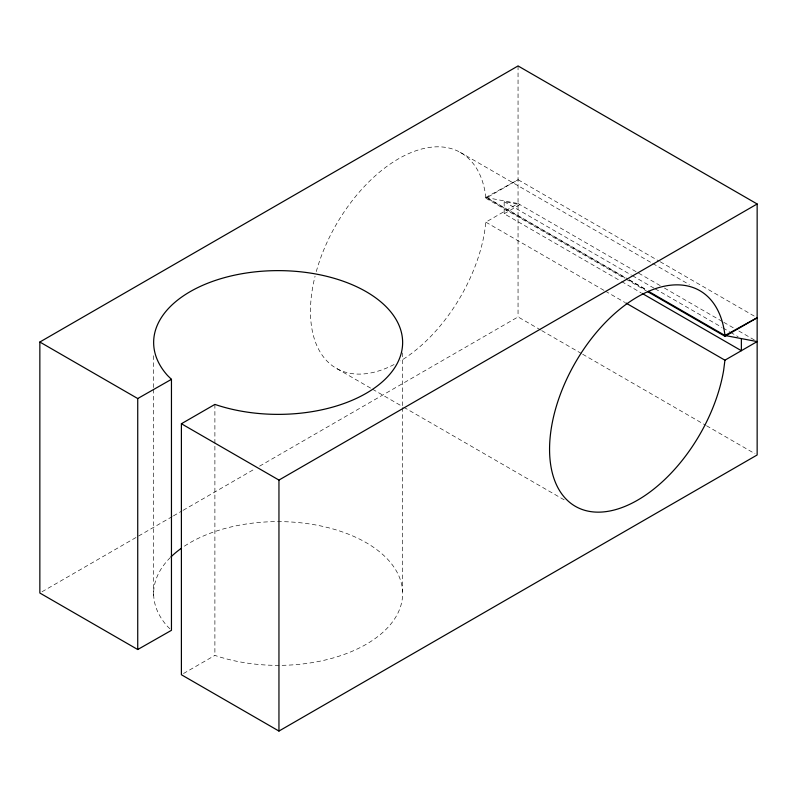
<?xml version="1.0" encoding="UTF-8"?>
<svg xmlns="http://www.w3.org/2000/svg" width="797" height="797" viewBox="0 0 797 797"><rect width="100%" height="100%" fill="white"/><g stroke="black" fill="none" stroke-linecap="round" stroke-linejoin="round"><path stroke-width="0.6" stroke-dasharray="3.98 2.99" d="M660.215 285.615L518.05 203.544L485.831 222.144L484.556 232.216A124.501 71.879 -60 0 1 400.532 360.902M316.279 271.598A124.501 71.879 -60 0 1 409.1 153.422A124.501 71.879 -60 0 1 485.851 197.437L485.901 198.264L518.05 179.704L659.139 261.167M504.162 213.755L519.953 204.64L504.162 201.651L504.162 213.755L620.614 280.982M42.002 591.773L172.321 516.536M173.397 515.908L182.015 510.937M183.091 510.319L255.259 468.656M259.563 466.165L518.05 316.927L540.665 329.988M183.489 673.525L214.891 655.403A124.501 71.879 0 0 0 381.514 633.545A124.501 71.879 0 0 0 353.4 536.232A124.501 71.879 0 0 0 183.509 546.772M624.788 277.655L485.851 197.437L518.05 179.704M485.851 197.437L518.05 203.544M660.215 261.785L757.15 317.754M459.999 152.217L651.717 262.9M652.793 263.528L689.405 284.668M664.429 288.046L722.69 321.689M723.766 322.307L734.535 328.523M738.819 331.004L756.074 340.957M504.162 201.651L631.393 275.095M632.469 275.722L654.038 288.175M655.114 288.793L721.962 327.388M723.038 328.005L729.504 331.741M730.58 332.369L738.132 336.723M486.977 197.646L628.066 279.109M629.142 279.727L646.377 289.68M629.102 280.136L646.327 290.088M485.901 198.264L624.838 278.482M625.924 279.099L646.387 290.915M621.69 281.6L641.097 292.808M485.831 222.144L604.295 290.546M605.381 291.164L624.758 302.362M541.741 330.616L581.591 353.619M582.667 354.237L705.455 425.13M706.531 425.747L754.998 453.732M337.001 368.692L371.462 388.597M372.538 389.215L402.694 406.629M403.77 407.247L565.332 500.516M169.891 628.783L167.529 626.482A124.501 71.879 0 0 1 170.03 557.84M518.05 65.942L518.05 316.927M402.585 352.902L402.585 406.331M402.585 407.576L402.585 591.464M214.891 404.408L214.891 655.403M153.691 355.701L153.691 388.009M153.691 389.245L153.691 595.508M394.067 364.538A124.501 71.879 -60 0 1 315.064 276.2"/><path stroke-width="1.2" d="M724.931 360.184L723.656 370.256A124.501 71.879 -60 0 1 586.174 510.698A124.501 71.879 -60 0 1 592.679 337.011A124.501 71.879 -60 0 1 724.951 335.477L757.15 341.584L724.931 360.184L625.844 302.98M39.85 342.023L518.05 65.942L757.15 203.982L757.15 454.977L278.95 731.058L181.397 674.74L181.397 423.745L214.891 404.408A124.501 71.879 0 0 0 400.243 356.518A124.501 71.879 0 0 0 260.729 271.329A124.501 71.879 0 0 0 167.529 375.487L171.455 379.332L171.455 630.327L137.732 649.525L39.85 593.018L39.85 342.023L137.732 398.54L171.455 379.332M181.397 423.745L278.95 480.073L757.15 203.982M647.463 291.543L725.001 336.314L757.15 317.754L724.951 335.477L648.489 291.333M642.173 293.426L741.369 350.7L741.369 338.595M724.951 335.477L725.001 336.314M278.95 480.073L278.95 731.058M137.732 398.54L137.732 649.525M170.897 556.973A124.501 71.879 0 0 1 181.527 548.157"/></g></svg>
